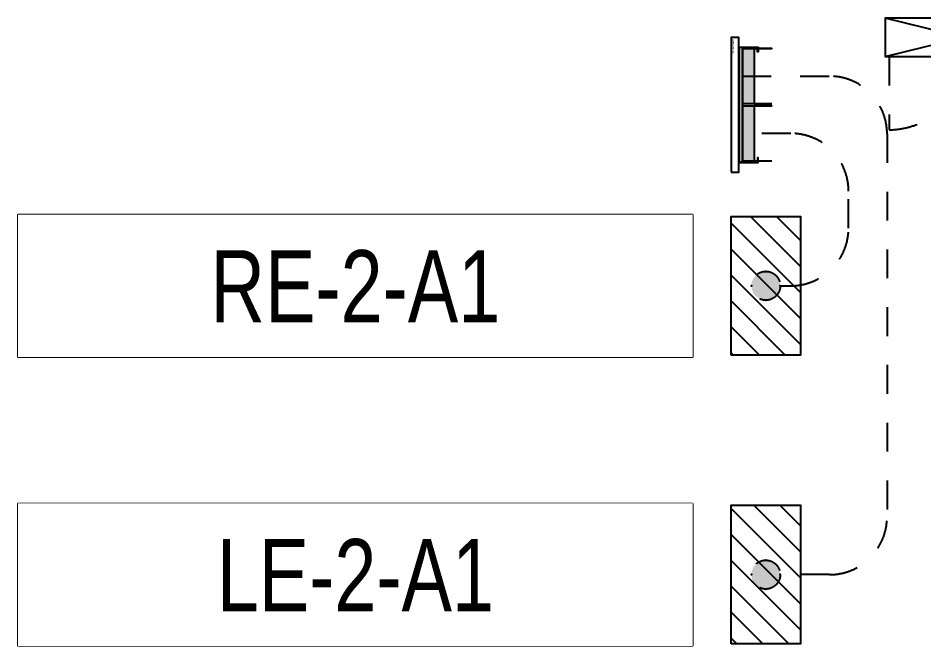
# Model space of a CAD drawing. Header units: millimetres. Extents: x -149088 to 500787, y -530175 to 1035835.
# Drawn here: x 263447 to 268151, y -128610 to -125350 of the extents above; entities that cross this region are included whole.
import ezdxf
from ezdxf.enums import TextEntityAlignment as Align

# ---------------------------------------------------------------- set-up
doc = ezdxf.new("R2010")
doc.units = ezdxf.units.MM
doc.header["$LTSCALE"] = 150
doc.linetypes.add('D1', pattern=[3, 1, -1, 1])
for name, color, linetype in [('------01 Distribution Panel', 3, 'Continuous'), ('------01 Motor Control Panel or Center', 4, 'Continuous'), ('-----00 LV_CABLE', 2, 'Continuous'), ('-----26 Electrical Cable Tray_건물(일반)', 20, 'Continuous')]:
    doc.layers.add(name, color=color, linetype=linetype)
doc.styles.add('ELEC', font='')
doc.styles.get('ELEC').set_extended_font_data('Dotum')

# ---------------------------------------------------------------- blocks, each defined once
blk = doc.blocks.new('A02')
h = blk.add_hatch()
h.set_pattern_fill('ANSI31', color=256, scale=25, style=0)
h.set_pattern_definition([(45, (-2000, -19200), (-56.1266, 56.1266), [])])
h.paths.add_polyline_path([(-300, 300), (-300, 0), (300, 0), (300, 300)])
blk.add_lwpolyline([(300, 0), (-300, 0), (-300, 300), (300, 300)], close=True)
blk = doc.blocks.new('*U10')
at = {"linetype": 'Continuous', "ltscale": 0.1}
for p, q in [((-250, 56.6), (-250, 58.6)), ((-200, 56.6), (-200, 58.6)), ((-150, 56.6), (-150, 58.6)), ((-100, 56.6), (-100, 58.6)), ((-50, 56.6), (-50, 58.6)), ((0, 56.6), (0, 58.6)), ((50, 56.6), (50, 58.6)), ((100, 56.6), (100, 58.6)), ((150, 56.6), (150, 58.6)), ((200, 56.6), (200, 58.6)), ((250, 56.6), (250, 58.6))]:
    blk.add_line(p, q, dxfattribs=at)
for points in [[(-300, 40), (-300, 140), (-275, 140), (-275, 137.4), (-297.4, 137.4), (-297.4, 40)], [(300, 40), (300, 140), (275, 140), (275, 137.4), (297.4, 137.4), (297.4, 40)], [(-297.4, 58.6), (297.4, 58.6)], [(-297.4, 56.6), (297.4, 56.6)], [(297.4, 42.6), (-297.4, 42.6)]]:
    blk.add_lwpolyline(points, dxfattribs=at)
blk.add_lwpolyline([(350, 0), (350, 40), (-350, 40), (-350, 0)], close=True, dxfattribs=at)
at = {"linetype": 'Continuous', "ltscale": 0.1, "style": 'ELEC'}
blk.add_text('W600*H100', height=10, dxfattribs=at).set_placement((-340, 10), align=Align.MIDDLE_LEFT)
blk = doc.blocks.new('O08')
blk.add_hatch(color=256).paths.add_polyline_path([(120, 51), (-120, 51), (-120, 0), (120, 0)])
blk.add_lwpolyline([(120, 127.5), (120, 0), (-120, 0), (-120, 127.5), (-120, 51), (120, 51)])
blk = doc.blocks.new('11')
at = {"linetype": 'D1'}
h = blk.add_hatch(color=256, dxfattribs=at)
edge = h.paths.add_edge_path()
edge.add_arc((0, 0), 75, 0, 360)
blk.add_circle((0, 0), 75, dxfattribs=at)
for p in [(0, 75), (-75, 0), (75, 0), (0, -75)]:
    blk.add_point(p, dxfattribs=at)
blk = doc.blocks.new('MCP_EQUIPMENT-2')
for p, q in [((200, 400), (0, -400)), ((200, -400), (0, 400))]:
    blk.add_line(p, q)
at = {"color": 1, "linetype": 'D1'}
for p, q in [((200, 380), (580, 380)), ((200, -380), (580, -380))]:
    blk.add_line(p, q, dxfattribs=at)
blk.add_lwpolyline([(200, 400), (0, 400), (0, -400), (200, -400)], close=True)
for centre, start, end in [((200, 380), 270, 0), ((200, -380), 0, 90)]:
    blk.add_arc(centre, 380, start, end, dxfattribs=at)

msp = doc.modelspace()

# ---------------------------------------------------------------- linework, layer by layer
at = {"layer": '------01 Distribution Panel', "color": 1, "elevation": 0}
for points in [[(266950, -126370), (266950, -127110), (263446.9, -127110), (263446.9, -126370)], [(266950, -127870), (266950, -128610), (263446.9, -128610), (263446.9, -127870)]]:
    msp.add_lwpolyline(points, close=True, dxfattribs=at)
at = {"layer": '-----00 LV_CABLE', "linetype": 'D1', "elevation": 0}
for points in [[(267208.6, -125651.3), (267660, -125651.3, -0.414214), (267960, -125951.3), (267960, -127940, -0.414214), (267660, -128240), (267405, -128240)], [(267405, -126740), (267460, -126740, 0.414214), (267760, -126440), (267760, -126248.7, 0.414214), (267460, -125948.7), (267208.6, -125948.7)]]:
    msp.add_lwpolyline(points, format="xyb", dxfattribs=at)

# ---------------------------------------------------------------- block references
at = {"layer": '------01 Distribution Panel', "xscale": 1.2, "yscale": 1.2, "zscale": 1.2, "rotation": 270}
for p in [(267150, -126740), (267150, -128240), (267150, -128240)]:
    msp.add_blockref('A02', p, dxfattribs=at)
at = {"layer": '------01 Motor Control Panel or Center', "rotation": 270}
msp.add_blockref('MCP_EQUIPMENT-2', (268350, -125350), dxfattribs=at)
at = {"layer": '-----00 LV_CABLE', "linetype": 'D1', "xscale": 1.2, "yscale": 1.2, "zscale": 1.2, "rotation": 270}
for p in [(267208.6, -125651.3), (267208.6, -125948.7)]:
    msp.add_blockref('O08', p, dxfattribs=at)
at = {"layer": '-----00 LV_CABLE', "linetype": 'D1'}
for p in [(267330, -126740), (267330, -128240)]:
    msp.add_blockref('11', p, dxfattribs=at)
at = {"layer": '-----26 Electrical Cable Tray_건물(일반)', "rotation": 270}
msp.add_blockref('*U10', (267150, -125800), dxfattribs=at)

# ---------------------------------------------------------------- next in the draw order: wipeouts: each hides what was drawn before it
at = {"color": 1}
for points in [[(263446.9, -126370), (266950, -126370), (266950, -127110), (263446.9, -127110)], [(263446.9, -127870), (266950, -127870), (266950, -128610), (263446.9, -128610)]]:
    msp.add_wipeout(points, dxfattribs=at).dxf.layer = '------01 Distribution Panel'

# ---------------------------------------------------------------- next in the draw order: linework, layer by layer
at = {"layer": '------01 Distribution Panel', "color": 1, "elevation": 0}
for points in [[(266950, -126370), (266950, -127110), (263446.9, -127110), (263446.9, -126370)], [(266950, -127870), (266950, -128610), (263446.9, -128610), (263446.9, -127870)]]:
    msp.add_lwpolyline(points, close=True, dxfattribs=at)

# ---------------------------------------------------------------- next in the draw order: wipeouts: each hides what was drawn before it
at = {"color": 1}
for points in [[(263446.9, -126370), (266950, -126370), (266950, -127110), (263446.9, -127110)], [(263446.9, -127870), (266950, -127870), (266950, -128610), (263446.9, -128610)]]:
    msp.add_wipeout(points, dxfattribs=at).dxf.layer = '------01 Distribution Panel'

# ---------------------------------------------------------------- next in the draw order: texts
at = {"layer": '------01 Distribution Panel', "style": 'ELEC', "width": 0.8}
for s, p in [('RE-2-A1', (265198.4, -126740)), ('LE-2-A1', (265198.4, -128240))]:
    msp.add_text(s, height=375, dxfattribs=at).set_placement(p, align=Align.MIDDLE)

doc.saveas('drawing.dxf')
